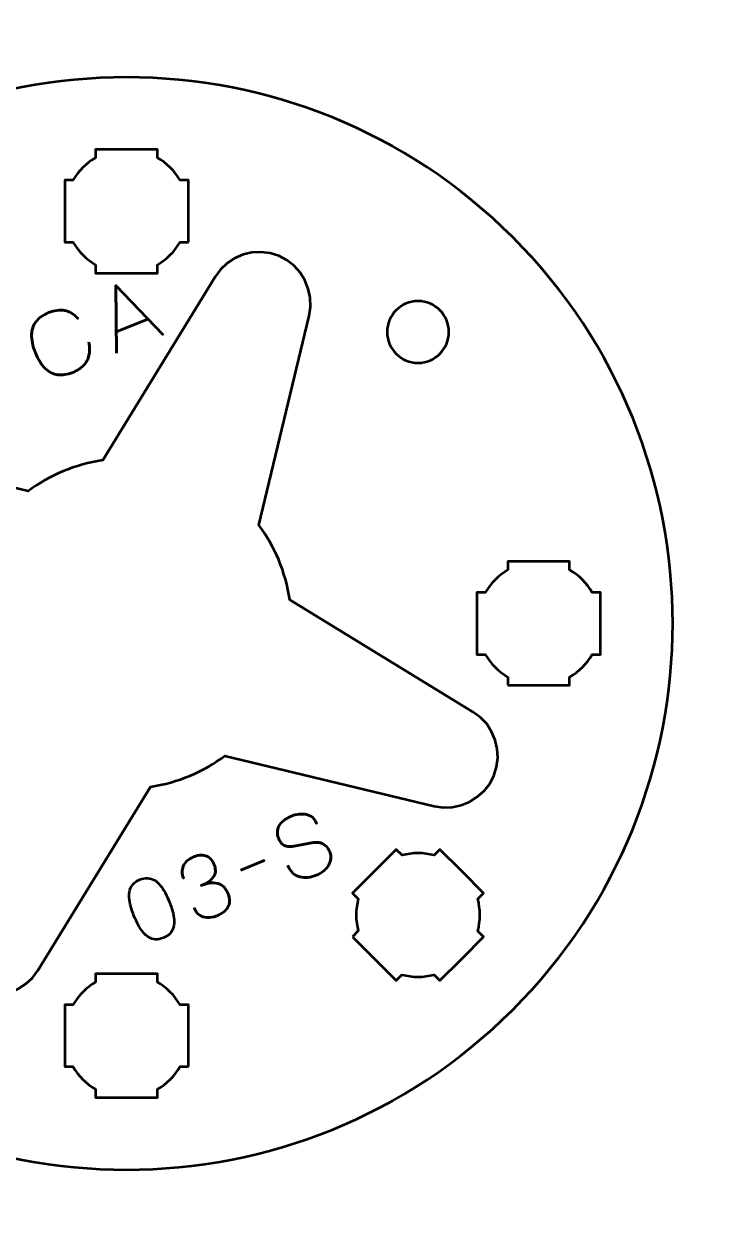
# Model space of a CAD drawing. Header units: centimetres. Extents: x -13.4 to -1.6, y -23.8 to -11.9.
# Drawn here: x -11 to -7.59, y -23.76 to -17.94 of the extents above; entities that cross this region are included whole.
import ezdxf

# ---------------------------------------------------------------- set-up
doc = ezdxf.new("R2010")
doc.units = ezdxf.units.CM
doc.header["$MEASUREMENT"] = 0
doc.layers.add('Layer 1', color=7, linetype='Continuous')

msp = doc.modelspace()

# ---------------------------------------------------------------- linework, layer by layer
at = {"layer": 'Layer 1', "lineweight": 53}
for points, knots in [([(-12.37382, -18.97614), (-11.33912, -17.94144), (-9.66088, -17.94144), (-8.62615, -18.97617), (-8.62615, -18.97617), (-7.59145, -20.01087), (-7.59145, -21.68911), (-8.62615, -22.72381), (-8.62615, -22.72381), (-9.66088, -23.75853), (-11.33912, -23.75853), (-12.37382, -22.72383), (-12.37382, -22.72383), (-13.40855, -21.68911), (-13.40855, -20.01087), (-12.37382, -18.97614)], [0, 0, 0, 0, 0.25, 0.25, 0.25, 0.25, 0.5, 0.5, 0.5, 0.5, 0.75, 0.75, 0.75, 0.75, 1, 1, 1, 1]), ([(-10.19997, -18.99996), (-10.19997, -18.99996), (-10.24017, -18.99996), (-10.24017, -18.99996), (-10.24017, -18.99996), (-10.2665, -19.04548), (-10.30446, -19.08341), (-10.34997, -19.10974), (-10.34997, -19.10974), (-10.34997, -19.10974), (-10.34997, -19.14996), (-10.34997, -19.14996), (-10.34997, -19.14996), (-10.34997, -19.14996), (-10.64997, -19.14996), (-10.64997, -19.14996), (-10.64997, -19.14996), (-10.64997, -19.14996), (-10.64997, -19.10977), (-10.64997, -19.10977), (-10.64997, -19.10977), (-10.6955, -19.08344), (-10.73349, -19.04549), (-10.75985, -18.99996), (-10.75985, -18.99996), (-10.75985, -18.99996), (-10.79997, -18.99996), (-10.79997, -18.99996), (-10.79997, -18.99996), (-10.79997, -18.99996), (-10.79997, -18.85454), (-10.79997, -18.85454), (-10.79997, -18.85454), (-10.79997, -18.85454), (-10.80003, -18.84989), (-10.80003, -18.84989), (-10.80003, -18.84989), (-10.80003, -18.84989), (-10.79997, -18.84525), (-10.79997, -18.84525), (-10.79997, -18.84525), (-10.79997, -18.84525), (-10.79997, -18.69996), (-10.79997, -18.69996), (-10.79997, -18.69996), (-10.79997, -18.69996), (-10.7599, -18.69996), (-10.7599, -18.69996), (-10.7599, -18.69996), (-10.73355, -18.65439), (-10.69555, -18.61638), (-10.64997, -18.59002), (-10.64997, -18.59002), (-10.64997, -18.59002), (-10.64997, -18.54996), (-10.64997, -18.54996), (-10.64997, -18.54996), (-10.64997, -18.54996), (-10.50669, -18.54996), (-10.50669, -18.54996), (-10.50669, -18.54996), (-10.50669, -18.54996), (-10.50002, -18.54988), (-10.50002, -18.54988), (-10.50002, -18.54988), (-10.50002, -18.54988), (-10.49334, -18.54996), (-10.49334, -18.54996), (-10.49334, -18.54996), (-10.49334, -18.54996), (-10.34997, -18.54996), (-10.34997, -18.54996), (-10.34997, -18.54996), (-10.34997, -18.54996), (-10.34997, -18.59006), (-10.34997, -18.59006), (-10.34997, -18.59006), (-10.30443, -18.61642), (-10.26645, -18.65441), (-10.24012, -18.69996), (-10.24012, -18.69996), (-10.24012, -18.69996), (-10.19997, -18.69996), (-10.19997, -18.69996), (-10.19997, -18.69996), (-10.19997, -18.69996), (-10.19997, -18.99996), (-10.19997, -18.99996)], [0, 0, 0, 0, 0.0454545, 0.0454545, 0.0454545, 0.0454545, 0.0909091, 0.0909091, 0.0909091, 0.0909091, 0.1363636, 0.1363636, 0.1363636, 0.1363636, 0.1818182, 0.1818182, 0.1818182, 0.1818182, 0.2272727, 0.2272727, 0.2272727, 0.2272727, 0.2727273, 0.2727273, 0.2727273, 0.2727273, 0.3181818, 0.3181818, 0.3181818, 0.3181818, 0.3636364, 0.3636364, 0.3636364, 0.3636364, 0.4090909, 0.4090909, 0.4090909, 0.4090909, 0.4545455, 0.4545455, 0.4545455, 0.4545455, 0.5, 0.5, 0.5, 0.5, 0.5454545, 0.5454545, 0.5454545, 0.5454545, 0.5909091, 0.5909091, 0.5909091, 0.5909091, 0.6363636, 0.6363636, 0.6363636, 0.6363636, 0.6818182, 0.6818182, 0.6818182, 0.6818182, 0.7272727, 0.7272727, 0.7272727, 0.7272727, 0.7727273, 0.7727273, 0.7727273, 0.7727273, 0.8181818, 0.8181818, 0.8181818, 0.8181818, 0.8636364, 0.8636364, 0.8636364, 0.8636364, 0.9090909, 0.9090909, 0.9090909, 0.9090909, 0.9545455, 0.9545455, 0.9545455, 0.9545455, 1, 1, 1, 1]), ([(-11.3859, -22.34399), (-11.3859, -22.34399), (-11.14161, -21.32786), (-11.14161, -21.32786), (-11.14161, -21.32786), (-11.21907, -21.22404), (-11.27188, -21.10077), (-11.29149, -20.96673), (-11.29149, -20.96673), (-11.29149, -20.96673), (-12.18211, -20.4203), (-12.18211, -20.4203), (-12.18211, -20.4203), (-12.18211, -20.4203), (-12.2177, -20.39442), (-12.2177, -20.39442), (-12.2177, -20.39442), (-12.2177, -20.39442), (-12.24731, -20.36243), (-12.24731, -20.36243), (-12.24731, -20.36243), (-12.24731, -20.36243), (-12.27158, -20.3258), (-12.27158, -20.3258), (-12.27158, -20.3258), (-12.27158, -20.3258), (-12.28904, -20.28514), (-12.28904, -20.28514), (-12.28904, -20.28514), (-12.28904, -20.28514), (-12.29851, -20.24177), (-12.29851, -20.24177), (-12.29851, -20.24177), (-12.29851, -20.24177), (-12.30091, -20.1979), (-12.30091, -20.1979), (-12.30091, -20.1979), (-12.30091, -20.1979), (-12.29552, -20.15384), (-12.29552, -20.15384), (-12.29552, -20.15384), (-12.29552, -20.15384), (-12.28251, -20.11207), (-12.28251, -20.11207), (-12.28251, -20.11207), (-12.28251, -20.11207), (-12.26187, -20.0726), (-12.26187, -20.0726), (-12.26187, -20.0726), (-12.26187, -20.0726), (-12.23453, -20.03764), (-12.23453, -20.03764), (-12.23453, -20.03764), (-12.23453, -20.03764), (-12.20181, -20.00832), (-12.20181, -20.00832), (-12.20181, -20.00832), (-12.20181, -20.00832), (-12.16475, -19.98509), (-12.16475, -19.98509), (-12.16475, -19.98509), (-12.16475, -19.98509), (-12.12366, -19.96867), (-12.12366, -19.96867), (-12.12366, -19.96867), (-12.12366, -19.96867), (-12.08028, -19.9592), (-12.08028, -19.9592), (-12.08028, -19.9592), (-12.08028, -19.9592), (-12.03673, -19.95752), (-12.03673, -19.95752), (-12.03673, -19.95752), (-12.03673, -19.95752), (-11.99326, -19.96438), (-11.99326, -19.96438), (-11.99326, -19.96438), (-11.99326, -19.96438), (-10.97784, -20.20838), (-10.97784, -20.20838), (-10.97784, -20.20838), (-10.87376, -20.13074), (-10.75015, -20.07786), (-10.61575, -20.05837), (-10.61575, -20.05837), (-10.61575, -20.05837), (-10.07031, -19.16787), (-10.07031, -19.16787), (-10.07031, -19.16787), (-10.07031, -19.16787), (-10.04443, -19.1323), (-10.04443, -19.1323), (-10.04443, -19.1323), (-10.04443, -19.1323), (-10.01215, -19.10194), (-10.01215, -19.10194), (-10.01215, -19.10194), (-10.01215, -19.10194), (-9.97478, -19.07798), (-9.97478, -19.07798), (-9.97478, -19.07798), (-9.97478, -19.07798), (-9.93412, -19.06054), (-9.93412, -19.06054), (-9.93412, -19.06054), (-9.93412, -19.06054), (-9.89148, -19.05076), (-9.89148, -19.05076), (-9.89148, -19.05076), (-9.89148, -19.05076), (-9.84761, -19.04835), (-9.84761, -19.04835), (-9.84761, -19.04835), (-9.84761, -19.04835), (-9.80355, -19.05374), (-9.80355, -19.05374), (-9.80355, -19.05374), (-9.80355, -19.05374), (-9.76179, -19.06675), (-9.76179, -19.06675), (-9.76179, -19.06675), (-9.76179, -19.06675), (-9.72232, -19.08739), (-9.72232, -19.08739), (-9.72232, -19.08739), (-9.72232, -19.08739), (-9.68734, -19.11474), (-9.68734, -19.11474), (-9.68734, -19.11474), (-9.68734, -19.11474), (-9.65802, -19.14746), (-9.65802, -19.14746), (-9.65802, -19.14746), (-9.65802, -19.14746), (-9.6348, -19.18452), (-9.6348, -19.18452), (-9.6348, -19.18452), (-9.6348, -19.18452), (-9.61838, -19.22561), (-9.61838, -19.22561), (-9.61838, -19.22561), (-9.61838, -19.22561), (-9.6089, -19.26897), (-9.6089, -19.26897), (-9.6089, -19.26897), (-9.6089, -19.26897), (-9.60753, -19.31327), (-9.60753, -19.31327), (-9.60753, -19.31327), (-9.60753, -19.31327), (-9.61438, -19.35672), (-9.61438, -19.35672), (-9.61438, -19.35672), (-9.61438, -19.35672), (-9.85839, -20.37214), (-9.85839, -20.37214), (-9.85839, -20.37214), (-9.78071, -20.47625), (-9.72783, -20.59991), (-9.70835, -20.73438), (-9.70835, -20.73438), (-9.70835, -20.73438), (-8.81788, -21.27966), (-8.81788, -21.27966), (-8.81788, -21.27966), (-8.81788, -21.27966), (-8.7823, -21.30555), (-8.7823, -21.30555), (-8.7823, -21.30555), (-8.7823, -21.30555), (-8.75268, -21.33754), (-8.75268, -21.33754), (-8.75268, -21.33754), (-8.75268, -21.33754), (-8.72872, -21.3749), (-8.72872, -21.3749), (-8.72872, -21.3749), (-8.72872, -21.3749), (-8.71127, -21.41556), (-8.71127, -21.41556), (-8.71127, -21.41556), (-8.71127, -21.41556), (-8.70149, -21.4582), (-8.70149, -21.4582), (-8.70149, -21.4582), (-8.70149, -21.4582), (-8.69909, -21.50206), (-8.69909, -21.50206), (-8.69909, -21.50206), (-8.69909, -21.50206), (-8.70447, -21.54613), (-8.70447, -21.54613), (-8.70447, -21.54613), (-8.70447, -21.54613), (-8.71779, -21.58863), (-8.71779, -21.58863), (-8.71779, -21.58863), (-8.71779, -21.58863), (-8.73812, -21.62737), (-8.73812, -21.62737), (-8.73812, -21.62737), (-8.73812, -21.62737), (-8.76547, -21.66233), (-8.76547, -21.66233), (-8.76547, -21.66233), (-8.76547, -21.66233), (-8.79819, -21.69165), (-8.79819, -21.69165), (-8.79819, -21.69165), (-8.79819, -21.69165), (-8.83555, -21.71561), (-8.83555, -21.71561), (-8.83555, -21.71561), (-8.83555, -21.71561), (-8.87665, -21.73203), (-8.87665, -21.73203), (-8.87665, -21.73203), (-8.87665, -21.73203), (-8.9197, -21.74077), (-8.9197, -21.74077), (-8.9197, -21.74077), (-8.9197, -21.74077), (-8.96327, -21.74245), (-8.96327, -21.74245), (-8.96327, -21.74245), (-8.96327, -21.74245), (-9.00673, -21.73559), (-9.00673, -21.73559), (-9.00673, -21.73559), (-9.00673, -21.73559), (-10.02281, -21.49209), (-10.02281, -21.49209), (-10.02281, -21.49209), (-10.12675, -21.56947), (-10.25012, -21.62217), (-10.38424, -21.64163), (-10.38424, -21.64163), (-10.38424, -21.64163), (-10.92998, -22.53284), (-10.92998, -22.53284), (-10.92998, -22.53284), (-10.92998, -22.53284), (-10.95585, -22.56842), (-10.95585, -22.56842), (-10.95585, -22.56842), (-10.95585, -22.56842), (-10.98815, -22.59877), (-10.98815, -22.59877), (-10.98815, -22.59877), (-10.98815, -22.59877), (-11.02552, -22.62273), (-11.02552, -22.62273), (-11.02552, -22.62273), (-11.02552, -22.62273), (-11.06588, -22.63945), (-11.06588, -22.63945), (-11.06588, -22.63945), (-11.06588, -22.63945), (-11.10881, -22.64996), (-11.10881, -22.64996), (-11.10881, -22.64996), (-11.10881, -22.64996), (-11.15237, -22.65164), (-11.15237, -22.65164), (-11.15237, -22.65164), (-11.15237, -22.65164), (-11.19645, -22.64624), (-11.19645, -22.64624), (-11.19645, -22.64624), (-11.19645, -22.64624), (-11.23894, -22.63293), (-11.23894, -22.63293), (-11.23894, -22.63293), (-11.23894, -22.63293), (-11.27768, -22.61259), (-11.27768, -22.61259), (-11.27768, -22.61259), (-11.27768, -22.61259), (-11.31264, -22.58525), (-11.31264, -22.58525), (-11.31264, -22.58525), (-11.31264, -22.58525), (-11.34227, -22.55326), (-11.34227, -22.55326), (-11.34227, -22.55326), (-11.34227, -22.55326), (-11.3652, -22.51547), (-11.3652, -22.51547), (-11.3652, -22.51547), (-11.3652, -22.51547), (-11.38191, -22.47511), (-11.38191, -22.47511), (-11.38191, -22.47511), (-11.38191, -22.47511), (-11.3914, -22.43174), (-11.3914, -22.43174), (-11.3914, -22.43174), (-11.3914, -22.43174), (-11.39276, -22.38745), (-11.39276, -22.38745), (-11.39276, -22.38745), (-11.39276, -22.38745), (-11.3859, -22.34399), (-11.3859, -22.34399)], [0, 0, 0, 0, 0.0131579, 0.0131579, 0.0131579, 0.0131579, 0.0263158, 0.0263158, 0.0263158, 0.0263158, 0.0394737, 0.0394737, 0.0394737, 0.0394737, 0.0526316, 0.0526316, 0.0526316, 0.0526316, 0.0657895, 0.0657895, 0.0657895, 0.0657895, 0.0789474, 0.0789474, 0.0789474, 0.0789474, 0.0921053, 0.0921053, 0.0921053, 0.0921053, 0.1052632, 0.1052632, 0.1052632, 0.1052632, 0.1184211, 0.1184211, 0.1184211, 0.1184211, 0.1315789, 0.1315789, 0.1315789, 0.1315789, 0.1447368, 0.1447368, 0.1447368, 0.1447368, 0.1578947, 0.1578947, 0.1578947, 0.1578947, 0.1710526, 0.1710526, 0.1710526, 0.1710526, 0.1842105, 0.1842105, 0.1842105, 0.1842105, 0.1973684, 0.1973684, 0.1973684, 0.1973684, 0.2105263, 0.2105263, 0.2105263, 0.2105263, 0.2236842, 0.2236842, 0.2236842, 0.2236842, 0.2368421, 0.2368421, 0.2368421, 0.2368421, 0.25, 0.25, 0.25, 0.25, 0.2631579, 0.2631579, 0.2631579, 0.2631579, 0.2763158, 0.2763158, 0.2763158, 0.2763158, 0.2894737, 0.2894737, 0.2894737, 0.2894737, 0.3026316, 0.3026316, 0.3026316, 0.3026316, 0.3157895, 0.3157895, 0.3157895, 0.3157895, 0.3289474, 0.3289474, 0.3289474, 0.3289474, 0.3421053, 0.3421053, 0.3421053, 0.3421053, 0.3552632, 0.3552632, 0.3552632, 0.3552632, 0.3684211, 0.3684211, 0.3684211, 0.3684211, 0.3815789, 0.3815789, 0.3815789, 0.3815789, 0.3947368, 0.3947368, 0.3947368, 0.3947368, 0.4078947, 0.4078947, 0.4078947, 0.4078947, 0.4210526, 0.4210526, 0.4210526, 0.4210526, 0.4342105, 0.4342105, 0.4342105, 0.4342105, 0.4473684, 0.4473684, 0.4473684, 0.4473684, 0.4605263, 0.4605263, 0.4605263, 0.4605263, 0.4736842, 0.4736842, 0.4736842, 0.4736842, 0.4868421, 0.4868421, 0.4868421, 0.4868421, 0.5, 0.5, 0.5, 0.5, 0.5131579, 0.5131579, 0.5131579, 0.5131579, 0.5263158, 0.5263158, 0.5263158, 0.5263158, 0.5394737, 0.5394737, 0.5394737, 0.5394737, 0.5526316, 0.5526316, 0.5526316, 0.5526316, 0.5657895, 0.5657895, 0.5657895, 0.5657895, 0.5789474, 0.5789474, 0.5789474, 0.5789474, 0.5921053, 0.5921053, 0.5921053, 0.5921053, 0.6052632, 0.6052632, 0.6052632, 0.6052632, 0.6184211, 0.6184211, 0.6184211, 0.6184211, 0.6315789, 0.6315789, 0.6315789, 0.6315789, 0.6447368, 0.6447368, 0.6447368, 0.6447368, 0.6578947, 0.6578947, 0.6578947, 0.6578947, 0.6710526, 0.6710526, 0.6710526, 0.6710526, 0.6842105, 0.6842105, 0.6842105, 0.6842105, 0.6973684, 0.6973684, 0.6973684, 0.6973684, 0.7105263, 0.7105263, 0.7105263, 0.7105263, 0.7236842, 0.7236842, 0.7236842, 0.7236842, 0.7368421, 0.7368421, 0.7368421, 0.7368421, 0.75, 0.75, 0.75, 0.75, 0.7631579, 0.7631579, 0.7631579, 0.7631579, 0.7763158, 0.7763158, 0.7763158, 0.7763158, 0.7894737, 0.7894737, 0.7894737, 0.7894737, 0.8026316, 0.8026316, 0.8026316, 0.8026316, 0.8157895, 0.8157895, 0.8157895, 0.8157895, 0.8289474, 0.8289474, 0.8289474, 0.8289474, 0.8421053, 0.8421053, 0.8421053, 0.8421053, 0.8552632, 0.8552632, 0.8552632, 0.8552632, 0.8684211, 0.8684211, 0.8684211, 0.8684211, 0.8815789, 0.8815789, 0.8815789, 0.8815789, 0.8947368, 0.8947368, 0.8947368, 0.8947368, 0.9078947, 0.9078947, 0.9078947, 0.9078947, 0.9210526, 0.9210526, 0.9210526, 0.9210526, 0.9342105, 0.9342105, 0.9342105, 0.9342105, 0.9473684, 0.9473684, 0.9473684, 0.9473684, 0.9605263, 0.9605263, 0.9605263, 0.9605263, 0.9736842, 0.9736842, 0.9736842, 0.9736842, 0.9868421, 0.9868421, 0.9868421, 0.9868421, 1, 1, 1, 1]), ([(-9.0858, -19.28576), (-9.00297, -19.28576), (-8.9358, -19.35293), (-8.9358, -19.43576), (-8.9358, -19.43576), (-8.9358, -19.51859), (-9.00297, -19.58576), (-9.0858, -19.58576), (-9.0858, -19.58576), (-9.16863, -19.58576), (-9.2358, -19.51859), (-9.2358, -19.43576), (-9.2358, -19.43576), (-9.2358, -19.35293), (-9.16863, -19.28576), (-9.0858, -19.28576)], [0, 0, 0, 0, 0.25, 0.25, 0.25, 0.25, 0.5, 0.5, 0.5, 0.5, 0.75, 0.75, 0.75, 0.75, 1, 1, 1, 1]), ([(-8.65004, -21.14995), (-8.65004, -21.14995), (-8.65004, -21.10975), (-8.65004, -21.10975), (-8.65004, -21.10975), (-8.69556, -21.08342), (-8.73349, -21.04546), (-8.75982, -20.99995), (-8.75982, -20.99995), (-8.75982, -20.99995), (-8.80004, -20.99995), (-8.80004, -20.99995), (-8.80004, -20.99995), (-8.80004, -20.99995), (-8.80004, -20.69995), (-8.80004, -20.69995), (-8.80004, -20.69995), (-8.80004, -20.69995), (-8.75985, -20.69995), (-8.75985, -20.69995), (-8.75985, -20.69995), (-8.73352, -20.65442), (-8.69557, -20.61643), (-8.65004, -20.59007), (-8.65004, -20.59007), (-8.65004, -20.59007), (-8.65004, -20.54995), (-8.65004, -20.54995), (-8.65004, -20.54995), (-8.65004, -20.54995), (-8.50462, -20.54995), (-8.50462, -20.54995), (-8.50462, -20.54995), (-8.50462, -20.54995), (-8.49997, -20.54989), (-8.49997, -20.54989), (-8.49997, -20.54989), (-8.49997, -20.54989), (-8.49533, -20.54995), (-8.49533, -20.54995), (-8.49533, -20.54995), (-8.49533, -20.54995), (-8.35004, -20.54995), (-8.35004, -20.54995), (-8.35004, -20.54995), (-8.35004, -20.54995), (-8.35004, -20.59002), (-8.35004, -20.59002), (-8.35004, -20.59002), (-8.30447, -20.61637), (-8.26646, -20.65437), (-8.2401, -20.69995), (-8.2401, -20.69995), (-8.2401, -20.69995), (-8.20004, -20.69995), (-8.20004, -20.69995), (-8.20004, -20.69995), (-8.20004, -20.69995), (-8.20004, -20.84323), (-8.20004, -20.84323), (-8.20004, -20.84323), (-8.20004, -20.84323), (-8.19996, -20.8499), (-8.19996, -20.8499), (-8.19996, -20.8499), (-8.19996, -20.8499), (-8.20004, -20.85658), (-8.20004, -20.85658), (-8.20004, -20.85658), (-8.20004, -20.85658), (-8.20004, -20.99995), (-8.20004, -20.99995), (-8.20004, -20.99995), (-8.20004, -20.99995), (-8.24014, -20.99995), (-8.24014, -20.99995), (-8.24014, -20.99995), (-8.2665, -21.04549), (-8.30449, -21.08347), (-8.35004, -21.1098), (-8.35004, -21.1098), (-8.35004, -21.1098), (-8.35004, -21.14995), (-8.35004, -21.14995), (-8.35004, -21.14995), (-8.35004, -21.14995), (-8.65004, -21.14995), (-8.65004, -21.14995)], [0, 0, 0, 0, 0.0454545, 0.0454545, 0.0454545, 0.0454545, 0.0909091, 0.0909091, 0.0909091, 0.0909091, 0.1363636, 0.1363636, 0.1363636, 0.1363636, 0.1818182, 0.1818182, 0.1818182, 0.1818182, 0.2272727, 0.2272727, 0.2272727, 0.2272727, 0.2727273, 0.2727273, 0.2727273, 0.2727273, 0.3181818, 0.3181818, 0.3181818, 0.3181818, 0.3636364, 0.3636364, 0.3636364, 0.3636364, 0.4090909, 0.4090909, 0.4090909, 0.4090909, 0.4545455, 0.4545455, 0.4545455, 0.4545455, 0.5, 0.5, 0.5, 0.5, 0.5454545, 0.5454545, 0.5454545, 0.5454545, 0.5909091, 0.5909091, 0.5909091, 0.5909091, 0.6363636, 0.6363636, 0.6363636, 0.6363636, 0.6818182, 0.6818182, 0.6818182, 0.6818182, 0.7272727, 0.7272727, 0.7272727, 0.7272727, 0.7727273, 0.7727273, 0.7727273, 0.7727273, 0.8181818, 0.8181818, 0.8181818, 0.8181818, 0.8636364, 0.8636364, 0.8636364, 0.8636364, 0.9090909, 0.9090909, 0.9090909, 0.9090909, 0.9545455, 0.9545455, 0.9545455, 0.9545455, 1, 1, 1, 1]), ([(-9.40403, -22.37023), (-9.40403, -22.37023), (-9.3756, -22.3418), (-9.3756, -22.3418), (-9.3756, -22.3418), (-9.38917, -22.291), (-9.38915, -22.23733), (-9.37559, -22.18653), (-9.37559, -22.18653), (-9.37559, -22.18653), (-9.40403, -22.1581), (-9.40403, -22.1581), (-9.40403, -22.1581), (-9.40403, -22.1581), (-9.19189, -21.94596), (-9.19189, -21.94596), (-9.19189, -21.94596), (-9.19189, -21.94596), (-9.16348, -21.97438), (-9.16348, -21.97438), (-9.16348, -21.97438), (-9.11266, -21.96081), (-9.05897, -21.96078), (-9.00813, -21.97433), (-9.00813, -21.97433), (-9.00813, -21.97433), (-8.97976, -21.94596), (-8.97976, -21.94596), (-8.97976, -21.94596), (-8.97976, -21.94596), (-8.87694, -22.04879), (-8.87694, -22.04879), (-8.87694, -22.04879), (-8.87694, -22.04879), (-8.8736, -22.05204), (-8.8736, -22.05204), (-8.8736, -22.05204), (-8.8736, -22.05204), (-8.87037, -22.05536), (-8.87037, -22.05536), (-8.87037, -22.05536), (-8.87037, -22.05536), (-8.76763, -22.1581), (-8.76763, -22.1581), (-8.76763, -22.1581), (-8.76763, -22.1581), (-8.79596, -22.18643), (-8.79596, -22.18643), (-8.79596, -22.18643), (-8.78237, -22.23728), (-8.78237, -22.29103), (-8.79596, -22.3419), (-8.79596, -22.3419), (-8.79596, -22.3419), (-8.76763, -22.37023), (-8.76763, -22.37023), (-8.76763, -22.37023), (-8.76763, -22.37023), (-8.86895, -22.47154), (-8.86895, -22.47154), (-8.86895, -22.47154), (-8.86895, -22.47154), (-8.8736, -22.47631), (-8.8736, -22.47631), (-8.8736, -22.47631), (-8.8736, -22.47631), (-8.87838, -22.48098), (-8.87838, -22.48098), (-8.87838, -22.48098), (-8.87838, -22.48098), (-8.97976, -22.58236), (-8.97976, -22.58236), (-8.97976, -22.58236), (-8.97976, -22.58236), (-9.00812, -22.554), (-9.00812, -22.554), (-9.00812, -22.554), (-9.05896, -22.56757), (-9.11268, -22.56756), (-9.1635, -22.55397), (-9.1635, -22.55397), (-9.1635, -22.55397), (-9.19189, -22.58236), (-9.19189, -22.58236), (-9.19189, -22.58236), (-9.19189, -22.58236), (-9.40403, -22.37023), (-9.40403, -22.37023)], [0, 0, 0, 0, 0.0454545, 0.0454545, 0.0454545, 0.0454545, 0.0909091, 0.0909091, 0.0909091, 0.0909091, 0.1363636, 0.1363636, 0.1363636, 0.1363636, 0.1818182, 0.1818182, 0.1818182, 0.1818182, 0.2272727, 0.2272727, 0.2272727, 0.2272727, 0.2727273, 0.2727273, 0.2727273, 0.2727273, 0.3181818, 0.3181818, 0.3181818, 0.3181818, 0.3636364, 0.3636364, 0.3636364, 0.3636364, 0.4090909, 0.4090909, 0.4090909, 0.4090909, 0.4545455, 0.4545455, 0.4545455, 0.4545455, 0.5, 0.5, 0.5, 0.5, 0.5454545, 0.5454545, 0.5454545, 0.5454545, 0.5909091, 0.5909091, 0.5909091, 0.5909091, 0.6363636, 0.6363636, 0.6363636, 0.6363636, 0.6818182, 0.6818182, 0.6818182, 0.6818182, 0.7272727, 0.7272727, 0.7272727, 0.7272727, 0.7727273, 0.7727273, 0.7727273, 0.7727273, 0.8181818, 0.8181818, 0.8181818, 0.8181818, 0.8636364, 0.8636364, 0.8636364, 0.8636364, 0.9090909, 0.9090909, 0.9090909, 0.9090909, 0.9545455, 0.9545455, 0.9545455, 0.9545455, 1, 1, 1, 1]), ([(-10.19997, -22.99996), (-10.19997, -22.99996), (-10.24017, -22.99996), (-10.24017, -22.99996), (-10.24017, -22.99996), (-10.2665, -23.04548), (-10.30446, -23.08341), (-10.34997, -23.10974), (-10.34997, -23.10974), (-10.34997, -23.10974), (-10.34997, -23.14996), (-10.34997, -23.14996), (-10.34997, -23.14996), (-10.34997, -23.14996), (-10.64997, -23.14996), (-10.64997, -23.14996), (-10.64997, -23.14996), (-10.64997, -23.14996), (-10.64997, -23.10977), (-10.64997, -23.10977), (-10.64997, -23.10977), (-10.6955, -23.08344), (-10.73349, -23.04549), (-10.75985, -22.99996), (-10.75985, -22.99996), (-10.75985, -22.99996), (-10.79997, -22.99996), (-10.79997, -22.99996), (-10.79997, -22.99996), (-10.79997, -22.99996), (-10.79997, -22.85454), (-10.79997, -22.85454), (-10.79997, -22.85454), (-10.79997, -22.85454), (-10.80003, -22.84989), (-10.80003, -22.84989), (-10.80003, -22.84989), (-10.80003, -22.84989), (-10.79997, -22.84525), (-10.79997, -22.84525), (-10.79997, -22.84525), (-10.79997, -22.84525), (-10.79997, -22.69996), (-10.79997, -22.69996), (-10.79997, -22.69996), (-10.79997, -22.69996), (-10.7599, -22.69996), (-10.7599, -22.69996), (-10.7599, -22.69996), (-10.73355, -22.65439), (-10.69555, -22.61638), (-10.64997, -22.59002), (-10.64997, -22.59002), (-10.64997, -22.59002), (-10.64997, -22.54996), (-10.64997, -22.54996), (-10.64997, -22.54996), (-10.64997, -22.54996), (-10.50669, -22.54996), (-10.50669, -22.54996), (-10.50669, -22.54996), (-10.50669, -22.54996), (-10.50002, -22.54988), (-10.50002, -22.54988), (-10.50002, -22.54988), (-10.50002, -22.54988), (-10.49334, -22.54996), (-10.49334, -22.54996), (-10.49334, -22.54996), (-10.49334, -22.54996), (-10.34997, -22.54996), (-10.34997, -22.54996), (-10.34997, -22.54996), (-10.34997, -22.54996), (-10.34997, -22.59006), (-10.34997, -22.59006), (-10.34997, -22.59006), (-10.30443, -22.61642), (-10.26645, -22.65441), (-10.24012, -22.69996), (-10.24012, -22.69996), (-10.24012, -22.69996), (-10.19997, -22.69996), (-10.19997, -22.69996), (-10.19997, -22.69996), (-10.19997, -22.69996), (-10.19997, -22.99996), (-10.19997, -22.99996)], [0, 0, 0, 0, 0.0454545, 0.0454545, 0.0454545, 0.0454545, 0.0909091, 0.0909091, 0.0909091, 0.0909091, 0.1363636, 0.1363636, 0.1363636, 0.1363636, 0.1818182, 0.1818182, 0.1818182, 0.1818182, 0.2272727, 0.2272727, 0.2272727, 0.2272727, 0.2727273, 0.2727273, 0.2727273, 0.2727273, 0.3181818, 0.3181818, 0.3181818, 0.3181818, 0.3636364, 0.3636364, 0.3636364, 0.3636364, 0.4090909, 0.4090909, 0.4090909, 0.4090909, 0.4545455, 0.4545455, 0.4545455, 0.4545455, 0.5, 0.5, 0.5, 0.5, 0.5454545, 0.5454545, 0.5454545, 0.5454545, 0.5909091, 0.5909091, 0.5909091, 0.5909091, 0.6363636, 0.6363636, 0.6363636, 0.6363636, 0.6818182, 0.6818182, 0.6818182, 0.6818182, 0.7272727, 0.7272727, 0.7272727, 0.7272727, 0.7727273, 0.7727273, 0.7727273, 0.7727273, 0.8181818, 0.8181818, 0.8181818, 0.8181818, 0.8636364, 0.8636364, 0.8636364, 0.8636364, 0.9090909, 0.9090909, 0.9090909, 0.9090909, 0.9545455, 0.9545455, 0.9545455, 0.9545455, 1, 1, 1, 1])]:
    msp.add_open_spline(points, degree=3, knots=knots, dxfattribs=at)
at = {"layer": 'Layer 1', "color": 5, "lineweight": 53}
for points, knots in [([(-10.54904, -19.53894), (-10.54904, -19.53894), (-10.55112, -19.21061), (-10.55112, -19.21061), (-10.55112, -19.21061), (-10.55112, -19.21061), (-10.32416, -19.44804), (-10.32416, -19.44804), (-10.32416, -19.44804), (-10.32416, -19.44804), (-10.55112, -19.21061), (-10.55112, -19.21061), (-10.55112, -19.21061), (-10.55112, -19.21061), (-10.54904, -19.53894), (-10.54904, -19.53894)], [0, 0, 0, 0, 0.25, 0.25, 0.25, 0.25, 0.5, 0.5, 0.5, 0.5, 0.75, 0.75, 0.75, 0.75, 1, 1, 1, 1]), ([(-10.68277, -19.48587), (-10.67797, -19.51005), (-10.67773, -19.5315), (-10.68219, -19.55016), (-10.68219, -19.55016), (-10.68666, -19.56882), (-10.69556, -19.5849), (-10.7088, -19.5984), (-10.7088, -19.5984), (-10.72204, -19.6119), (-10.73941, -19.62297), (-10.76088, -19.6316), (-10.76088, -19.6316), (-10.787, -19.64224), (-10.81117, -19.64612), (-10.83351, -19.64324), (-10.83351, -19.64324), (-10.85585, -19.64037), (-10.87608, -19.63017), (-10.89427, -19.61265), (-10.89427, -19.61265), (-10.91246, -19.59507), (-10.92833, -19.56967), (-10.94187, -19.53625), (-10.94187, -19.53625), (-10.95526, -19.5029), (-10.9615, -19.47363), (-10.96065, -19.44838), (-10.96065, -19.44838), (-10.95972, -19.42313), (-10.95227, -19.40174), (-10.93821, -19.38409), (-10.93821, -19.38409), (-10.92416, -19.36643), (-10.90407, -19.35243), (-10.87794, -19.34193), (-10.87794, -19.34193), (-10.85004, -19.33052), (-10.82426, -19.32709), (-10.80059, -19.33145), (-10.80059, -19.33145), (-10.77692, -19.33582), (-10.75566, -19.34878), (-10.73679, -19.37032), (-10.73679, -19.37032), (-10.75566, -19.34878), (-10.77692, -19.33582), (-10.80059, -19.33145), (-10.80059, -19.33145), (-10.82426, -19.32709), (-10.85004, -19.33052), (-10.87794, -19.34193), (-10.87794, -19.34193), (-10.90407, -19.35243), (-10.92416, -19.36643), (-10.93821, -19.38409), (-10.93821, -19.38409), (-10.95227, -19.40174), (-10.95972, -19.42313), (-10.96065, -19.44838), (-10.96065, -19.44838), (-10.9615, -19.47363), (-10.95526, -19.5029), (-10.94187, -19.53625), (-10.94187, -19.53625), (-10.92833, -19.56967), (-10.91246, -19.59507), (-10.89427, -19.61265), (-10.89427, -19.61265), (-10.87608, -19.63017), (-10.85585, -19.64037), (-10.83351, -19.64324), (-10.83351, -19.64324), (-10.81117, -19.64612), (-10.787, -19.64224), (-10.76088, -19.6316), (-10.76088, -19.6316), (-10.73941, -19.62297), (-10.72204, -19.6119), (-10.7088, -19.5984), (-10.7088, -19.5984), (-10.69556, -19.5849), (-10.68666, -19.56882), (-10.68219, -19.55016), (-10.68219, -19.55016), (-10.67773, -19.5315), (-10.67797, -19.51005), (-10.68277, -19.48587)], [0, 0, 0, 0, 0.0454545, 0.0454545, 0.0454545, 0.0454545, 0.0909091, 0.0909091, 0.0909091, 0.0909091, 0.1363636, 0.1363636, 0.1363636, 0.1363636, 0.1818182, 0.1818182, 0.1818182, 0.1818182, 0.2272727, 0.2272727, 0.2272727, 0.2272727, 0.2727273, 0.2727273, 0.2727273, 0.2727273, 0.3181818, 0.3181818, 0.3181818, 0.3181818, 0.3636364, 0.3636364, 0.3636364, 0.3636364, 0.4090909, 0.4090909, 0.4090909, 0.4090909, 0.4545455, 0.4545455, 0.4545455, 0.4545455, 0.5, 0.5, 0.5, 0.5, 0.5454545, 0.5454545, 0.5454545, 0.5454545, 0.5909091, 0.5909091, 0.5909091, 0.5909091, 0.6363636, 0.6363636, 0.6363636, 0.6363636, 0.6818182, 0.6818182, 0.6818182, 0.6818182, 0.7272727, 0.7272727, 0.7272727, 0.7272727, 0.7727273, 0.7727273, 0.7727273, 0.7727273, 0.8181818, 0.8181818, 0.8181818, 0.8181818, 0.8636364, 0.8636364, 0.8636364, 0.8636364, 0.9090909, 0.9090909, 0.9090909, 0.9090909, 0.9545455, 0.9545455, 0.9545455, 0.9545455, 1, 1, 1, 1]), ([(-10.54977, -19.43557), (-10.54977, -19.43557), (-10.3959, -19.3734), (-10.3959, -19.3734), (-10.3959, -19.3734), (-10.3959, -19.3734), (-10.54977, -19.43557), (-10.54977, -19.43557)], [0, 0, 0, 0, 0.5, 0.5, 0.5, 0.5, 1, 1, 1, 1]), ([(-9.71739, -22.02447), (-9.71096, -22.04004), (-9.70275, -22.05233), (-9.69273, -22.06131), (-9.69273, -22.06131), (-9.68279, -22.07021), (-9.67156, -22.0763), (-9.65916, -22.07945), (-9.65916, -22.07945), (-9.6467, -22.08259), (-9.63358, -22.08326), (-9.61974, -22.08156), (-9.61974, -22.08156), (-9.60597, -22.07985), (-9.59196, -22.07608), (-9.57787, -22.07035), (-9.57787, -22.07035), (-9.56364, -22.06448), (-9.55158, -22.05724), (-9.54184, -22.04865), (-9.54184, -22.04865), (-9.53203, -22.04006), (-9.5244, -22.03074), (-9.51901, -22.0207), (-9.51901, -22.0207), (-9.51364, -22.01066), (-9.51037, -22.00059), (-9.5093, -21.99045), (-9.5093, -21.99045), (-9.50823, -21.98029), (-9.50934, -21.97075), (-9.51258, -21.96177), (-9.51258, -21.96177), (-9.51685, -21.95002), (-9.52283, -21.94015), (-9.53045, -21.93212), (-9.53045, -21.93212), (-9.538, -21.92408), (-9.54705, -21.91836), (-9.55747, -21.91495), (-9.55747, -21.91495), (-9.56781, -21.91154), (-9.57938, -21.91094), (-9.5921, -21.91309), (-9.5921, -21.91309), (-9.5921, -21.91309), (-9.69661, -21.93116), (-9.69661, -21.93116), (-9.69661, -21.93116), (-9.70643, -21.9329), (-9.71546, -21.93284), (-9.72377, -21.93092), (-9.72377, -21.93092), (-9.73201, -21.92902), (-9.73945, -21.92479), (-9.74602, -21.91824), (-9.74602, -21.91824), (-9.75267, -21.9117), (-9.75845, -21.90232), (-9.76342, -21.89007), (-9.76342, -21.89007), (-9.76715, -21.8808), (-9.76883, -21.87126), (-9.76832, -21.86146), (-9.76832, -21.86146), (-9.76788, -21.85172), (-9.76519, -21.84215), (-9.76031, -21.83282), (-9.76031, -21.83282), (-9.7555, -21.82347), (-9.74836, -21.81478), (-9.73892, -21.80675), (-9.73892, -21.80675), (-9.72953, -21.79872), (-9.71776, -21.79183), (-9.70366, -21.78604), (-9.70366, -21.78604), (-9.68943, -21.7803), (-9.67578, -21.77667), (-9.66258, -21.77518), (-9.66258, -21.77518), (-9.64943, -21.7736), (-9.63724, -21.77419), (-9.62604, -21.77697), (-9.62604, -21.77697), (-9.61485, -21.77975), (-9.60516, -21.78477), (-9.59683, -21.79197), (-9.59683, -21.79197), (-9.58856, -21.79924), (-9.58222, -21.80875), (-9.57781, -21.82058), (-9.57781, -21.82058), (-9.58222, -21.80875), (-9.58856, -21.79924), (-9.59683, -21.79197), (-9.59683, -21.79197), (-9.60516, -21.78477), (-9.61485, -21.77975), (-9.62604, -21.77697), (-9.62604, -21.77697), (-9.63724, -21.77419), (-9.64943, -21.7736), (-9.66258, -21.77518), (-9.66258, -21.77518), (-9.67578, -21.77667), (-9.68943, -21.7803), (-9.70366, -21.78604), (-9.70366, -21.78604), (-9.71776, -21.79183), (-9.72953, -21.79872), (-9.73892, -21.80675), (-9.73892, -21.80675), (-9.74836, -21.81478), (-9.7555, -21.82347), (-9.76031, -21.83282), (-9.76031, -21.83282), (-9.76519, -21.84215), (-9.76788, -21.85172), (-9.76832, -21.86146), (-9.76832, -21.86146), (-9.76883, -21.87126), (-9.76715, -21.8808), (-9.76342, -21.89007), (-9.76342, -21.89007), (-9.75851, -21.90233), (-9.75274, -21.91169), (-9.74624, -21.91824), (-9.74624, -21.91824), (-9.73973, -21.92479), (-9.73236, -21.92901), (-9.72412, -21.93092), (-9.72412, -21.93092), (-9.71595, -21.93282), (-9.70678, -21.93291), (-9.69661, -21.93116), (-9.69661, -21.93116), (-9.69661, -21.93116), (-9.5921, -21.91309), (-9.5921, -21.91309), (-9.5921, -21.91309), (-9.57916, -21.91087), (-9.56746, -21.91141), (-9.55712, -21.91481), (-9.55712, -21.91481), (-9.5467, -21.91822), (-9.53778, -21.92401), (-9.53024, -21.93205), (-9.53024, -21.93205), (-9.52276, -21.94008), (-9.51685, -21.95002), (-9.51258, -21.96177), (-9.51258, -21.96177), (-9.50934, -21.97075), (-9.50823, -21.98029), (-9.5093, -21.99045), (-9.5093, -21.99045), (-9.51037, -22.00059), (-9.51364, -22.01066), (-9.51901, -22.0207), (-9.51901, -22.0207), (-9.5244, -22.03074), (-9.53203, -22.04006), (-9.54184, -22.04865), (-9.54184, -22.04865), (-9.55158, -22.05724), (-9.56364, -22.06448), (-9.57787, -22.07035), (-9.57787, -22.07035), (-9.59196, -22.07608), (-9.60597, -22.07985), (-9.61974, -22.08156), (-9.61974, -22.08156), (-9.63358, -22.08326), (-9.6467, -22.08259), (-9.65916, -22.07945), (-9.65916, -22.07945), (-9.67156, -22.0763), (-9.68279, -22.07021), (-9.69273, -22.06131), (-9.69273, -22.06131), (-9.70275, -22.05233), (-9.71096, -22.04004), (-9.71739, -22.02447)], [0, 0, 0, 0, 0.0217391, 0.0217391, 0.0217391, 0.0217391, 0.0434783, 0.0434783, 0.0434783, 0.0434783, 0.0652174, 0.0652174, 0.0652174, 0.0652174, 0.0869565, 0.0869565, 0.0869565, 0.0869565, 0.1086957, 0.1086957, 0.1086957, 0.1086957, 0.1304348, 0.1304348, 0.1304348, 0.1304348, 0.1521739, 0.1521739, 0.1521739, 0.1521739, 0.173913, 0.173913, 0.173913, 0.173913, 0.1956522, 0.1956522, 0.1956522, 0.1956522, 0.2173913, 0.2173913, 0.2173913, 0.2173913, 0.2391304, 0.2391304, 0.2391304, 0.2391304, 0.2608696, 0.2608696, 0.2608696, 0.2608696, 0.2826087, 0.2826087, 0.2826087, 0.2826087, 0.3043478, 0.3043478, 0.3043478, 0.3043478, 0.326087, 0.326087, 0.326087, 0.326087, 0.3478261, 0.3478261, 0.3478261, 0.3478261, 0.3695652, 0.3695652, 0.3695652, 0.3695652, 0.3913043, 0.3913043, 0.3913043, 0.3913043, 0.4130435, 0.4130435, 0.4130435, 0.4130435, 0.4347826, 0.4347826, 0.4347826, 0.4347826, 0.4565217, 0.4565217, 0.4565217, 0.4565217, 0.4782609, 0.4782609, 0.4782609, 0.4782609, 0.5, 0.5, 0.5, 0.5, 0.5217391, 0.5217391, 0.5217391, 0.5217391, 0.5434783, 0.5434783, 0.5434783, 0.5434783, 0.5652174, 0.5652174, 0.5652174, 0.5652174, 0.5869565, 0.5869565, 0.5869565, 0.5869565, 0.6086957, 0.6086957, 0.6086957, 0.6086957, 0.6304348, 0.6304348, 0.6304348, 0.6304348, 0.6521739, 0.6521739, 0.6521739, 0.6521739, 0.673913, 0.673913, 0.673913, 0.673913, 0.6956522, 0.6956522, 0.6956522, 0.6956522, 0.7173913, 0.7173913, 0.7173913, 0.7173913, 0.7391304, 0.7391304, 0.7391304, 0.7391304, 0.7608696, 0.7608696, 0.7608696, 0.7608696, 0.7826087, 0.7826087, 0.7826087, 0.7826087, 0.8043478, 0.8043478, 0.8043478, 0.8043478, 0.826087, 0.826087, 0.826087, 0.826087, 0.8478261, 0.8478261, 0.8478261, 0.8478261, 0.8695652, 0.8695652, 0.8695652, 0.8695652, 0.8913043, 0.8913043, 0.8913043, 0.8913043, 0.9130435, 0.9130435, 0.9130435, 0.9130435, 0.9347826, 0.9347826, 0.9347826, 0.9347826, 0.9565217, 0.9565217, 0.9565217, 0.9565217, 0.9782609, 0.9782609, 0.9782609, 0.9782609, 1, 1, 1, 1]), ([(-10.17224, -22.22982), (-10.16643, -22.24383), (-10.1582, -22.25492), (-10.14748, -22.26291), (-10.14748, -22.26291), (-10.13668, -22.27091), (-10.1241, -22.27546), (-10.10964, -22.27658), (-10.10964, -22.27658), (-10.09518, -22.27769), (-10.07949, -22.27486), (-10.06264, -22.26817), (-10.06264, -22.26817), (-10.05004, -22.26313), (-10.03912, -22.25708), (-10.02989, -22.25018), (-10.02989, -22.25018), (-10.02065, -22.24327), (-10.01339, -22.23536), (-10.00824, -22.22652), (-10.00824, -22.22652), (-10.00308, -22.21768), (-10.00038, -22.20789), (-10, -22.19703), (-10, -22.19703), (-9.99962, -22.18617), (-10.00206, -22.17422), (-10.00724, -22.16133), (-10.00724, -22.16133), (-10.01414, -22.14398), (-10.02356, -22.13085), (-10.03533, -22.12186), (-10.03533, -22.12186), (-10.04717, -22.11286), (-10.0616, -22.10829), (-10.07868, -22.10808), (-10.07868, -22.10808), (-10.09568, -22.10792), (-10.11561, -22.11241), (-10.13835, -22.12159), (-10.13835, -22.12159), (-10.12142, -22.11482), (-10.10781, -22.10747), (-10.09758, -22.09965), (-10.09758, -22.09965), (-10.08728, -22.09177), (-10.07987, -22.0835), (-10.07535, -22.07487), (-10.07535, -22.07487), (-10.07076, -22.06615), (-10.06857, -22.05722), (-10.0687, -22.04805), (-10.0687, -22.04805), (-10.0689, -22.03886), (-10.07087, -22.02954), (-10.0748, -22.02012), (-10.0748, -22.02012), (-10.07853, -22.01063), (-10.0834, -22.00233), (-10.08926, -21.9953), (-10.08926, -21.9953), (-10.09512, -21.98819), (-10.10214, -21.98276), (-10.11036, -21.97903), (-10.11036, -21.97903), (-10.11851, -21.97522), (-10.12788, -21.97351), (-10.13853, -21.97384), (-10.13853, -21.97384), (-10.1492, -21.97417), (-10.16114, -21.97703), (-10.17453, -21.98235), (-10.17453, -21.98235), (-10.1877, -21.98774), (-10.19848, -21.99434), (-10.2068, -22.00211), (-10.2068, -22.00211), (-10.21505, -22.00987), (-10.22113, -22.01842), (-10.22501, -22.02763), (-10.22501, -22.02763), (-10.22884, -22.03684), (-10.23061, -22.04635), (-10.23041, -22.05616), (-10.23041, -22.05616), (-10.23015, -22.06597), (-10.22812, -22.07558), (-10.22432, -22.08507), (-10.22432, -22.08507), (-10.22812, -22.07558), (-10.23015, -22.06597), (-10.23041, -22.05616), (-10.23041, -22.05616), (-10.23061, -22.04635), (-10.22884, -22.03684), (-10.22501, -22.02763), (-10.22501, -22.02763), (-10.22113, -22.01842), (-10.21505, -22.00987), (-10.2068, -22.00211), (-10.2068, -22.00211), (-10.19848, -21.99434), (-10.1877, -21.98774), (-10.17453, -21.98235), (-10.17453, -21.98235), (-10.16114, -21.97703), (-10.1492, -21.97417), (-10.13853, -21.97384), (-10.13853, -21.97384), (-10.12788, -21.97351), (-10.11851, -21.97522), (-10.11036, -21.97903), (-10.11036, -21.97903), (-10.10214, -21.98276), (-10.09512, -21.98819), (-10.08926, -21.9953), (-10.08926, -21.9953), (-10.0834, -22.00233), (-10.07853, -22.01063), (-10.0748, -22.02012), (-10.0748, -22.02012), (-10.07087, -22.02954), (-10.0689, -22.03886), (-10.0687, -22.04805), (-10.0687, -22.04805), (-10.06857, -22.05722), (-10.07076, -22.06615), (-10.07535, -22.07487), (-10.07535, -22.07487), (-10.07987, -22.0835), (-10.08728, -22.09177), (-10.09758, -22.09965), (-10.09758, -22.09965), (-10.10781, -22.10747), (-10.12142, -22.11482), (-10.13835, -22.12159), (-10.13835, -22.12159), (-10.11561, -22.11241), (-10.09568, -22.10792), (-10.07868, -22.10808), (-10.07868, -22.10808), (-10.0616, -22.10829), (-10.04717, -22.11286), (-10.03533, -22.12186), (-10.03533, -22.12186), (-10.02356, -22.13085), (-10.01414, -22.14398), (-10.00724, -22.16133), (-10.00724, -22.16133), (-10.00206, -22.17422), (-9.99962, -22.18617), (-10, -22.19703), (-10, -22.19703), (-10.00038, -22.20789), (-10.00308, -22.21768), (-10.00824, -22.22652), (-10.00824, -22.22652), (-10.01339, -22.23536), (-10.02065, -22.24327), (-10.02989, -22.25018), (-10.02989, -22.25018), (-10.03912, -22.25708), (-10.05004, -22.26313), (-10.06264, -22.26817), (-10.06264, -22.26817), (-10.07949, -22.27486), (-10.09518, -22.27769), (-10.10964, -22.27658), (-10.10964, -22.27658), (-10.1241, -22.27546), (-10.13668, -22.27091), (-10.14748, -22.26291), (-10.14748, -22.26291), (-10.1582, -22.25492), (-10.16643, -22.24383), (-10.17224, -22.22982)], [0, 0, 0, 0, 0.0227273, 0.0227273, 0.0227273, 0.0227273, 0.0454545, 0.0454545, 0.0454545, 0.0454545, 0.0681818, 0.0681818, 0.0681818, 0.0681818, 0.0909091, 0.0909091, 0.0909091, 0.0909091, 0.1136364, 0.1136364, 0.1136364, 0.1136364, 0.1363636, 0.1363636, 0.1363636, 0.1363636, 0.1590909, 0.1590909, 0.1590909, 0.1590909, 0.1818182, 0.1818182, 0.1818182, 0.1818182, 0.2045455, 0.2045455, 0.2045455, 0.2045455, 0.2272727, 0.2272727, 0.2272727, 0.2272727, 0.25, 0.25, 0.25, 0.25, 0.2727273, 0.2727273, 0.2727273, 0.2727273, 0.2954545, 0.2954545, 0.2954545, 0.2954545, 0.3181818, 0.3181818, 0.3181818, 0.3181818, 0.3409091, 0.3409091, 0.3409091, 0.3409091, 0.3636364, 0.3636364, 0.3636364, 0.3636364, 0.3863636, 0.3863636, 0.3863636, 0.3863636, 0.4090909, 0.4090909, 0.4090909, 0.4090909, 0.4318182, 0.4318182, 0.4318182, 0.4318182, 0.4545455, 0.4545455, 0.4545455, 0.4545455, 0.4772727, 0.4772727, 0.4772727, 0.4772727, 0.5, 0.5, 0.5, 0.5, 0.5227273, 0.5227273, 0.5227273, 0.5227273, 0.5454545, 0.5454545, 0.5454545, 0.5454545, 0.5681818, 0.5681818, 0.5681818, 0.5681818, 0.5909091, 0.5909091, 0.5909091, 0.5909091, 0.6136364, 0.6136364, 0.6136364, 0.6136364, 0.6363636, 0.6363636, 0.6363636, 0.6363636, 0.6590909, 0.6590909, 0.6590909, 0.6590909, 0.6818182, 0.6818182, 0.6818182, 0.6818182, 0.7045455, 0.7045455, 0.7045455, 0.7045455, 0.7272727, 0.7272727, 0.7272727, 0.7272727, 0.75, 0.75, 0.75, 0.75, 0.7727273, 0.7727273, 0.7727273, 0.7727273, 0.7954545, 0.7954545, 0.7954545, 0.7954545, 0.8181818, 0.8181818, 0.8181818, 0.8181818, 0.8409091, 0.8409091, 0.8409091, 0.8409091, 0.8636364, 0.8636364, 0.8636364, 0.8636364, 0.8863636, 0.8863636, 0.8863636, 0.8863636, 0.9090909, 0.9090909, 0.9090909, 0.9090909, 0.9318182, 0.9318182, 0.9318182, 0.9318182, 0.9545455, 0.9545455, 0.9545455, 0.9545455, 0.9772727, 0.9772727, 0.9772727, 0.9772727, 1, 1, 1, 1]), ([(-9.94597, -22.04626), (-9.94597, -22.04626), (-9.83175, -22.00012), (-9.83175, -22.00012), (-9.83175, -22.00012), (-9.83175, -22.00012), (-9.94597, -22.04626), (-9.94597, -22.04626)], [0, 0, 0, 0, 0.5, 0.5, 0.5, 0.5, 1, 1, 1, 1]), ([(-10.32118, -22.37526), (-10.30744, -22.36967), (-10.29658, -22.36249), (-10.28868, -22.35381), (-10.28868, -22.35381), (-10.2807, -22.34506), (-10.27525, -22.3351), (-10.27219, -22.32383), (-10.27219, -22.32383), (-10.26919, -22.31256), (-10.26817, -22.3003), (-10.26918, -22.28703), (-10.26918, -22.28703), (-10.2702, -22.27375), (-10.27276, -22.25976), (-10.27693, -22.24504), (-10.27693, -22.24504), (-10.28104, -22.23026), (-10.28634, -22.21512), (-10.29269, -22.1994), (-10.29269, -22.1994), (-10.29898, -22.18382), (-10.30569, -22.16923), (-10.31298, -22.15583), (-10.31298, -22.15583), (-10.32021, -22.14236), (-10.32807, -22.13051), (-10.33659, -22.12027), (-10.33659, -22.12027), (-10.34511, -22.10996), (-10.35435, -22.10184), (-10.36432, -22.09583), (-10.36432, -22.09583), (-10.37436, -22.08981), (-10.38526, -22.08641), (-10.39697, -22.0856), (-10.39697, -22.0856), (-10.40874, -22.08485), (-10.42153, -22.08722), (-10.43535, -22.09267), (-10.43535, -22.09267), (-10.44909, -22.09834), (-10.45994, -22.10551), (-10.46785, -22.11426), (-10.46785, -22.11426), (-10.47575, -22.12301), (-10.48128, -22.13298), (-10.48427, -22.14425), (-10.48427, -22.14425), (-10.48726, -22.15557), (-10.48828, -22.16784), (-10.48727, -22.18112), (-10.48727, -22.18112), (-10.48626, -22.19439), (-10.4837, -22.20838), (-10.47952, -22.22309), (-10.47952, -22.22309), (-10.47542, -22.23781), (-10.47019, -22.25296), (-10.46384, -22.26854), (-10.46384, -22.26854), (-10.45755, -22.28425), (-10.45076, -22.29884), (-10.44347, -22.31232), (-10.44347, -22.31232), (-10.43625, -22.32578), (-10.42838, -22.3377), (-10.41986, -22.34794), (-10.41986, -22.34794), (-10.41141, -22.35817), (-10.40211, -22.3663), (-10.39213, -22.37224), (-10.39213, -22.37224), (-10.38217, -22.37826), (-10.37126, -22.38166), (-10.35949, -22.3824), (-10.35949, -22.3824), (-10.34778, -22.38314), (-10.33498, -22.38078), (-10.32118, -22.37526)], [0, 0, 0, 0, 0.05, 0.05, 0.05, 0.05, 0.1, 0.1, 0.1, 0.1, 0.15, 0.15, 0.15, 0.15, 0.2, 0.2, 0.2, 0.2, 0.25, 0.25, 0.25, 0.25, 0.3, 0.3, 0.3, 0.3, 0.35, 0.35, 0.35, 0.35, 0.4, 0.4, 0.4, 0.4, 0.45, 0.45, 0.45, 0.45, 0.5, 0.5, 0.5, 0.5, 0.55, 0.55, 0.55, 0.55, 0.6, 0.6, 0.6, 0.6, 0.65, 0.65, 0.65, 0.65, 0.7, 0.7, 0.7, 0.7, 0.75, 0.75, 0.75, 0.75, 0.8, 0.8, 0.8, 0.8, 0.85, 0.85, 0.85, 0.85, 0.9, 0.9, 0.9, 0.9, 0.95, 0.95, 0.95, 0.95, 1, 1, 1, 1]), ([(-10.32118, -22.37526), (-10.30744, -22.36967), (-10.29658, -22.36249), (-10.28868, -22.35381), (-10.28868, -22.35381), (-10.2807, -22.34506), (-10.27525, -22.3351), (-10.27219, -22.32383), (-10.27219, -22.32383), (-10.26919, -22.31256), (-10.26817, -22.3003), (-10.26918, -22.28703), (-10.26918, -22.28703), (-10.2702, -22.27375), (-10.27276, -22.25976), (-10.27693, -22.24504), (-10.27693, -22.24504), (-10.28104, -22.23026), (-10.28634, -22.21512), (-10.29269, -22.1994), (-10.29269, -22.1994), (-10.29898, -22.18382), (-10.30569, -22.16923), (-10.31298, -22.15583), (-10.31298, -22.15583), (-10.32021, -22.14236), (-10.32807, -22.13051), (-10.33659, -22.12027), (-10.33659, -22.12027), (-10.34511, -22.10996), (-10.35435, -22.10184), (-10.36432, -22.09583), (-10.36432, -22.09583), (-10.37436, -22.08981), (-10.38526, -22.08641), (-10.39697, -22.0856), (-10.39697, -22.0856), (-10.40874, -22.08485), (-10.42153, -22.08722), (-10.43535, -22.09267), (-10.43535, -22.09267), (-10.44909, -22.09834), (-10.45994, -22.10551), (-10.46785, -22.11426), (-10.46785, -22.11426), (-10.47575, -22.12301), (-10.48128, -22.13298), (-10.48427, -22.14425), (-10.48427, -22.14425), (-10.48726, -22.15557), (-10.48828, -22.16784), (-10.48727, -22.18112), (-10.48727, -22.18112), (-10.48626, -22.19439), (-10.4837, -22.20838), (-10.47952, -22.22309), (-10.47952, -22.22309), (-10.47542, -22.23781), (-10.47019, -22.25296), (-10.46384, -22.26854), (-10.46384, -22.26854), (-10.45755, -22.28425), (-10.45076, -22.29884), (-10.44347, -22.31232), (-10.44347, -22.31232), (-10.43625, -22.32578), (-10.42838, -22.3377), (-10.41986, -22.34794), (-10.41986, -22.34794), (-10.41141, -22.35817), (-10.40211, -22.3663), (-10.39213, -22.37224), (-10.39213, -22.37224), (-10.38217, -22.37826), (-10.37126, -22.38166), (-10.35949, -22.3824), (-10.35949, -22.3824), (-10.34778, -22.38314), (-10.33498, -22.38078), (-10.32118, -22.37526)], [0, 0, 0, 0, 0.05, 0.05, 0.05, 0.05, 0.1, 0.1, 0.1, 0.1, 0.15, 0.15, 0.15, 0.15, 0.2, 0.2, 0.2, 0.2, 0.25, 0.25, 0.25, 0.25, 0.3, 0.3, 0.3, 0.3, 0.35, 0.35, 0.35, 0.35, 0.4, 0.4, 0.4, 0.4, 0.45, 0.45, 0.45, 0.45, 0.5, 0.5, 0.5, 0.5, 0.55, 0.55, 0.55, 0.55, 0.6, 0.6, 0.6, 0.6, 0.65, 0.65, 0.65, 0.65, 0.7, 0.7, 0.7, 0.7, 0.75, 0.75, 0.75, 0.75, 0.8, 0.8, 0.8, 0.8, 0.85, 0.85, 0.85, 0.85, 0.9, 0.9, 0.9, 0.9, 0.95, 0.95, 0.95, 0.95, 1, 1, 1, 1])]:
    msp.add_open_spline(points, degree=3, knots=knots, dxfattribs=at)

doc.saveas('drawing.dxf')
